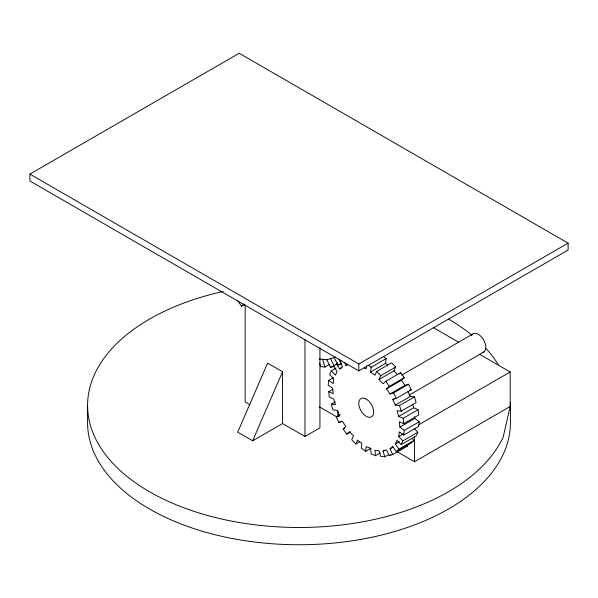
<?xml version="1.0" encoding="UTF-8"?>
<svg xmlns="http://www.w3.org/2000/svg" width="598" height="598" viewBox="0 0 598 598"><rect width="100%" height="100%" fill="white"/><g stroke="black" fill="none" stroke-linecap="round" stroke-linejoin="round"><path stroke-width="0.9" d="M333.445 377.622L328.721 380.343L328.145 385.045L332.593 388.281L333.168 393.641L328.721 391.75L329.296 397.109L333.744 399.001L335.418 404.652L331.277 404.241L332.959 409.899L337.1 410.31L339.776 415.872L336.218 416.97L338.872 422.539L342.445 421.44L345.928 426.538L343.2 429.065L346.683 434.163L350.615 431.891M366.619 365.662L366.23 368.861L364.047 367.934M406.917 444.329L407.694 445.959L392.744 454.585L390.016 448.904L392.692 446.422L396.25 451.632L398.918 449.15L395.36 443.948L397.042 440.233L401.183 444.606L402.865 440.89L398.724 436.518L399.3 431.823L403.74 435.067L404.315 430.366L399.868 427.129L399.3 421.769L403.74 423.661L418.69 415.027L418.122 409.667L403.172 418.301L398.724 416.41L397.042 410.759L401.183 411.17L416.133 402.536L414.459 396.885L399.509 405.511L395.36 405.1L392.692 399.539L396.25 398.44L411.2 389.806L408.524 384.245L393.574 392.871L390.016 393.97L386.532 388.872L401.482 380.246L404.211 377.712L400.727 372.614L385.777 381.247L383.049 383.774L378.997 379.498L393.947 370.865L395.659 367.067L391.6 362.792L376.65 371.418L374.939 375.215L370.588 372.038L371.171 367.239L386.121 358.613L383.946 357.021M346.683 434.163L349.411 431.629L353.47 435.912L351.751 439.709L355.81 443.993L357.529 440.195L361.88 443.372L361.297 448.171L365.647 451.341L366.23 446.549L370.588 448.395L371.171 453.867L375.522 455.721L380.246 452.992M370.588 372.038L385.538 363.405L386.121 358.613M414.631 416.709L414.818 418.495L419.265 421.74L418.69 426.434L403.74 435.067M510.371 402.701A211.423 122.067 0 0 1 510.423 405.414L503.224 437.011A211.423 122.067 0 0 1 157.588 496.161A211.423 122.067 0 0 1 223.076 291.495M252.655 440.801L282.555 371.754L267.605 363.121L237.705 432.175L252.655 440.801L282.555 423.541L304.98 436.488L319.93 427.854L319.93 347.61M336.001 368.076L331.277 370.805L329.595 374.52L333.744 378.893L333.168 383.587L328.721 380.343M378.997 379.498L380.709 375.701L395.659 367.067M414.265 428.512L417.815 432.257L416.133 435.972L401.183 444.606M237.847 300.854L241.51 306.213L243.939 303.963M337.788 362.874L333.542 366.26L337.1 371.463L335.418 375.178L331.277 370.805M336.218 363.778L339.776 368.988L342.445 366.507L339.716 360.826L341.465 360.28M399.367 373.877L400.727 372.614M386.532 388.872L389.261 386.345L404.211 377.712M412.343 438.289L413.868 440.517L411.2 442.998L396.25 451.632M29.9 174.093L239.2 53.259L568.1 243.147L568.1 250.046L358.8 370.887L29.9 181L29.9 174.093L358.8 363.98L568.1 243.147M241.51 306.213L244.657 304.397M319.646 363.21L320.663 366.634L324.931 367.052L329.648 364.332M319.227 359.017L326.904 359.779L330.545 367.359L332.122 366.447M334.237 357.514L337.877 365.094L340.232 363.734M339.776 368.988L342.131 367.621M344.366 362.186L345.928 365.43L347.505 364.526M328.721 391.75L332.652 389.477M331.277 404.241L335.209 401.968M401.684 375.073L472.667 334.088M336.218 416.97L340.15 414.698M338.872 422.539L341.234 421.179M390.016 393.97L404.966 385.344L408.524 384.245M392.692 399.539L394.261 398.627M343.2 429.065L344.769 428.161M409.025 395.166L484.044 351.856M395.36 405.1L410.31 396.474L414.459 396.885M398.724 416.41L413.674 407.776L418.122 409.667M355.81 443.993L359.742 441.72M399.868 427.129L414.818 418.495M365.647 451.341L371.156 448.164M404.315 430.366L419.265 421.74M418.518 424.894L510.176 371.971L510.176 406.498L414.496 461.738L397.558 451.961M398.724 436.518L403.441 433.789M388.7 454.555L384.768 456.827L383.049 451.056L384.626 450.145M395.36 443.948L399.3 441.675M402.865 440.89L417.815 432.257M390.016 448.904L393.163 447.087M398.918 449.15L413.868 440.517M383.049 451.056L386.532 449.98L389.261 455.661L390.838 454.757M326.904 359.779L335.702 357.066M330.545 367.359L334.215 366.223L330.574 358.643M337.877 365.094L341.54 363.965L339.111 358.912M345.928 365.43L347.662 364.9M409.421 390.359L411.2 389.806M405.952 446.497L407.694 445.959M389.261 455.661L392.744 454.585M384.768 456.827L380.709 456.424L378.997 450.653L374.939 450.249L375.522 455.721M433.55 327.734L458.554 342.168M479.529 354.278L510.176 371.971M319.287 406.767L337.063 417.03M249.986 404.741L245.18 401.961L245.18 304.92M385.538 363.405L387.713 364.997M369.003 365.662L371.171 367.239M393.947 370.865L397.491 374.61M376.65 371.418L380.709 375.701M401.482 380.246L404.966 385.344M385.777 381.247L389.261 386.345M407.971 391.6L410.31 396.474M393.574 392.871L396.25 398.44M412.829 404.951L413.674 407.776M399.509 405.511L401.183 411.17M322.643 359.353L324.931 367.052M403.172 418.301L403.74 423.661M510.423 405.414L510.423 422.681A211.423 122.067 0 0 1 299 544.741A211.423 122.067 0 0 1 87.577 422.681L87.577 405.414M414.496 436.547L414.496 461.738M358.8 363.98L358.8 370.887M337.87 410.968L337.87 416.567M304.98 339.447L304.98 436.488M282.555 371.754L282.555 423.541M448.5 319.1A211.423 122.067 0 0 1 471.755 335.044M486.181 348.664A211.423 122.067 0 0 1 498.171 364.466M471.605 335.366A10.57 6.107 60 0 1 475.851 333.392L477.757 334.02A10.57 6.107 60 0 1 485.397 344.142A10.57 6.107 60 0 1 482.601 352.528M365.632 398.754L363.726 398.126A10.57 6.107 60 0 0 360.908 410.691A10.57 6.107 60 0 0 373.234 414.765A10.57 6.107 60 0 0 365.632 398.754"/></g></svg>
